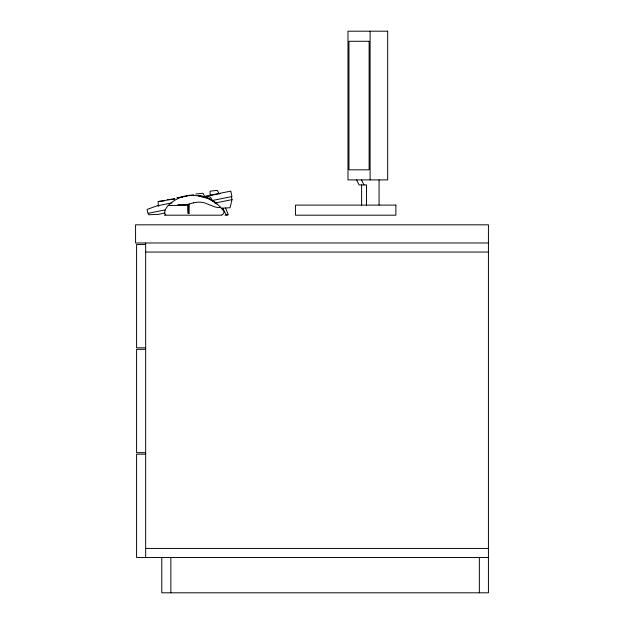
<?xml version="1.0" encoding="UTF-8"?>
<svg xmlns="http://www.w3.org/2000/svg" width="624" height="624" viewBox="0 0 624 624"><rect width="100%" height="100%" fill="white"/><g stroke="black" fill="none" stroke-linecap="round" stroke-linejoin="round"><path stroke-width="0.94" d="M231.426 196.669L232.019 199.633L230.038 207.745L221.614 208.205M177.856 204.61L187.59 204.672L190.047 203.759A33.829 29.195 0 0 1 191.615 203.307L191.818 203.252A36.371 30.927 0 0 1 193.565 202.847M221.887 214.796L222.44 214.516A4.969 4.969 0 0 0 223.22 213.938L224.102 211.895A1.997 1.997 0 0 0 223.883 211.255L220.529 207.262A38.462 38.462 0 0 0 216.856 203.884C211.793 199.212 205.171 196.271 198.299 195.671M220.529 207.262L220.155 207.355A9.555 3.9 26.6 0 1 211.497 205.538L209.563 204.898A10.795 9.758 0 0 1 208.237 204.329L204.477 202.847A15.483 12.964 0 0 0 202.277 202.394L202.012 202.355A17.729 14.609 0 0 0 196.529 202.355L196.217 202.394A37.409 31.317 0 0 0 193.838 202.8L193.565 202.847M171.896 202.909L156.686 205.951L147.1 209.407L147.888 213.361L165.461 209.851M201.794 196.934L230.833 191.131L231.917 196.568L211.957 200.561M209.633 195.632L218.135 193.931M219.024 193.752L220.007 193.557M158.769 206.053L158.27 206.146L158.184 201.536L174.884 198.853L167.575 199.664M204.703 196.872L203.057 193.229L195.749 194.033M165.095 213.01L158.402 214.344L148.684 214.75L148.387 213.268M214.812 203.073L232.019 199.633M187.153 196.147L176.966 197.785L182.512 197.176M190.297 195.647L193.666 195.101L189.064 195.608M186.358 195.913L187.169 195.819M158.184 201.536L164.674 200.819M168.285 205.499L185.749 205.343L187.59 204.672L187.824 213.236M164.346 215.186L221.809 215.186M225.007 215.186L227.308 215.186M488.428 242.978L135.572 242.978L135.572 224.827L488.428 224.827L488.428 592.8L161.788 592.8L161.788 557.513M145.657 244.483L136.586 244.483L136.586 347.825L145.657 347.825M145.657 252.049L488.428 252.049M145.657 349.331L136.586 349.331L136.586 452.665L145.657 452.665M145.657 454.178L136.586 454.178L136.586 557.513L488.428 557.513M145.657 548.441L488.428 548.441M198.627 195.725L208.276 198.65L215.865 203.12M165.828 214.796L165.532 214.609A3.003 3.003 0 0 1 164.502 213.112L165.188 209.851L167.209 206.567L169.354 204.422A34.702 34.702 0 0 1 190.897 195.187L199.805 195.928M215.522 202.847L216.856 203.884A31.621 31.621 0 0 0 212.768 200.694L212.729 200.975M222.745 208.143L226.083 214.75L228.322 214.75L225.514 207.995M361.507 179.899L364.01 184.938M356.585 179.899L359.096 184.938L366.522 184.938L366.522 205.101M219.071 194.002L217.386 190.359L210.085 191.17L210.171 195.78M212.043 200.249L211.871 199.508A4.914 4.914 0 0 0 205.546 196.63L204.89 196.981A31.379 31.379 0 0 0 198.19 195.655M479.349 557.513L479.349 592.8M379.064 179.899L379.064 205.101M370.11 31.2L370.11 179.899M361.6 184.938L361.6 205.101M189.15 204.079L189.15 213.642L188.487 213.447L188.487 204.321M170.859 557.513L170.859 592.8M145.657 242.978L145.657 557.513M204.968 196.997A31.621 31.621 0 0 1 211.294 199.789M387.676 31.2L347.981 31.2L347.981 179.899L387.676 179.899L387.676 31.2M369.127 41.278L348.964 41.278L348.964 169.822L369.127 169.822L369.127 41.278M395.866 205.101L295.534 205.101L295.534 215.186L395.866 215.186L395.866 205.101"/></g></svg>
